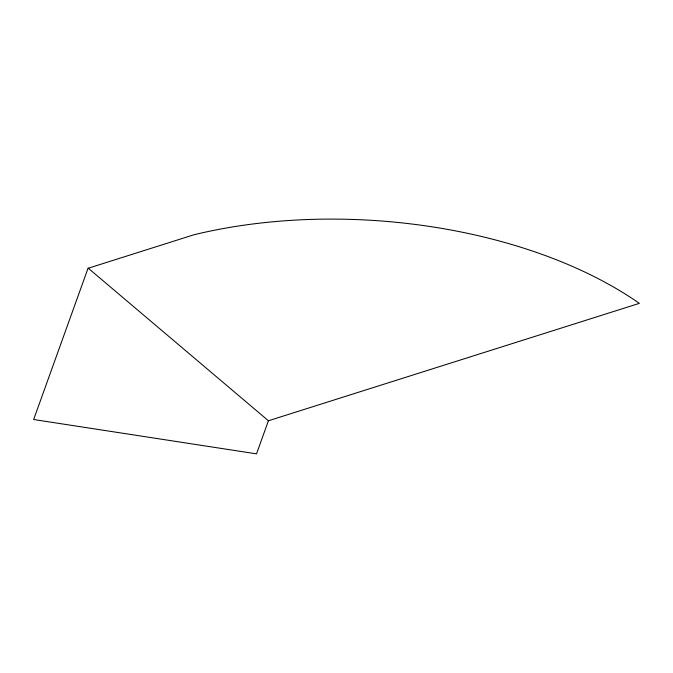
<?xml version="1.0" encoding="UTF-8"?>
<svg xmlns="http://www.w3.org/2000/svg" width="673" height="673" viewBox="0 0 673 673"><rect width="100%" height="100%" fill="white"/><g stroke="black" fill="none" stroke-linecap="round" stroke-linejoin="round"><path stroke-width="1.01" d="M268.418 420.768L256.522 453.854L33.65 419.515L88.113 268.081L268.418 420.768L639.35 303.355A358.272 193.025 4.1 0 0 194.017 234.751L88.197 268.249"/></g></svg>
